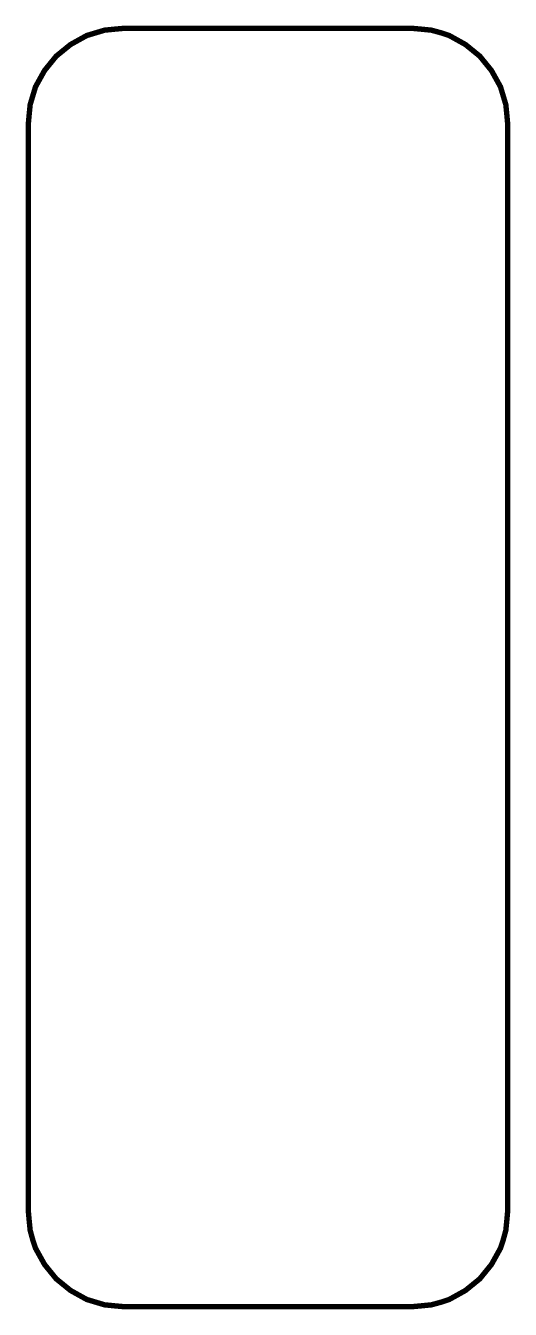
# Model space of a CAD drawing. Extents: x 0.05 to 0.94, y 0.05 to 2.44.
import ezdxf

# ---------------------------------------------------------------- set-up
doc = ezdxf.new("R2010")
doc.units = 0
doc.header["$LTSCALE"] = 0.166667
doc.layers.add('FOREGROUND', color=7, linetype='CONTINUOUS')

msp = doc.modelspace()

# ---------------------------------------------------------------- linework, layer by layer
at = {"layer": 'FOREGROUND', "linetype": 'CONTINUOUS', "const_width": 0.01}
msp.add_lwpolyline([(0.226667, 2.431667), (0.763333, 2.431667), (0.781667, 2.43), (0.798333, 2.428333), (0.816667, 2.423333), (0.831667, 2.418333), (0.861667, 2.401667), (0.888333, 2.38), (0.91, 2.353333), (0.926667, 2.323333), (0.931667, 2.306667), (0.936667, 2.29), (0.938333, 2.273333), (0.94, 2.255), (0.94, 0.235), (0.938333, 0.216667), (0.936667, 0.2), (0.931667, 0.181667), (0.926667, 0.166667), (0.91, 0.136667), (0.888333, 0.11), (0.861667, 0.088333), (0.831667, 0.071667), (0.816667, 0.066667), (0.798333, 0.061667), (0.781667, 0.06), (0.763333, 0.058333), (0.226667, 0.058333), (0.208333, 0.06), (0.191667, 0.061667), (0.175, 0.066667), (0.158333, 0.071667), (0.128333, 0.088333), (0.101667, 0.11), (0.08, 0.136667), (0.063333, 0.166667), (0.058333, 0.181667), (0.053333, 0.2), (0.051667, 0.216667), (0.05, 0.235), (0.05, 2.255), (0.051667, 2.273333), (0.053333, 2.29), (0.058333, 2.306667), (0.063333, 2.323333), (0.08, 2.353333), (0.101667, 2.38), (0.128333, 2.401667), (0.158333, 2.418333), (0.175, 2.423333), (0.191667, 2.428333), (0.208333, 2.43)], close=True, dxfattribs=at)

doc.saveas('drawing.dxf')
